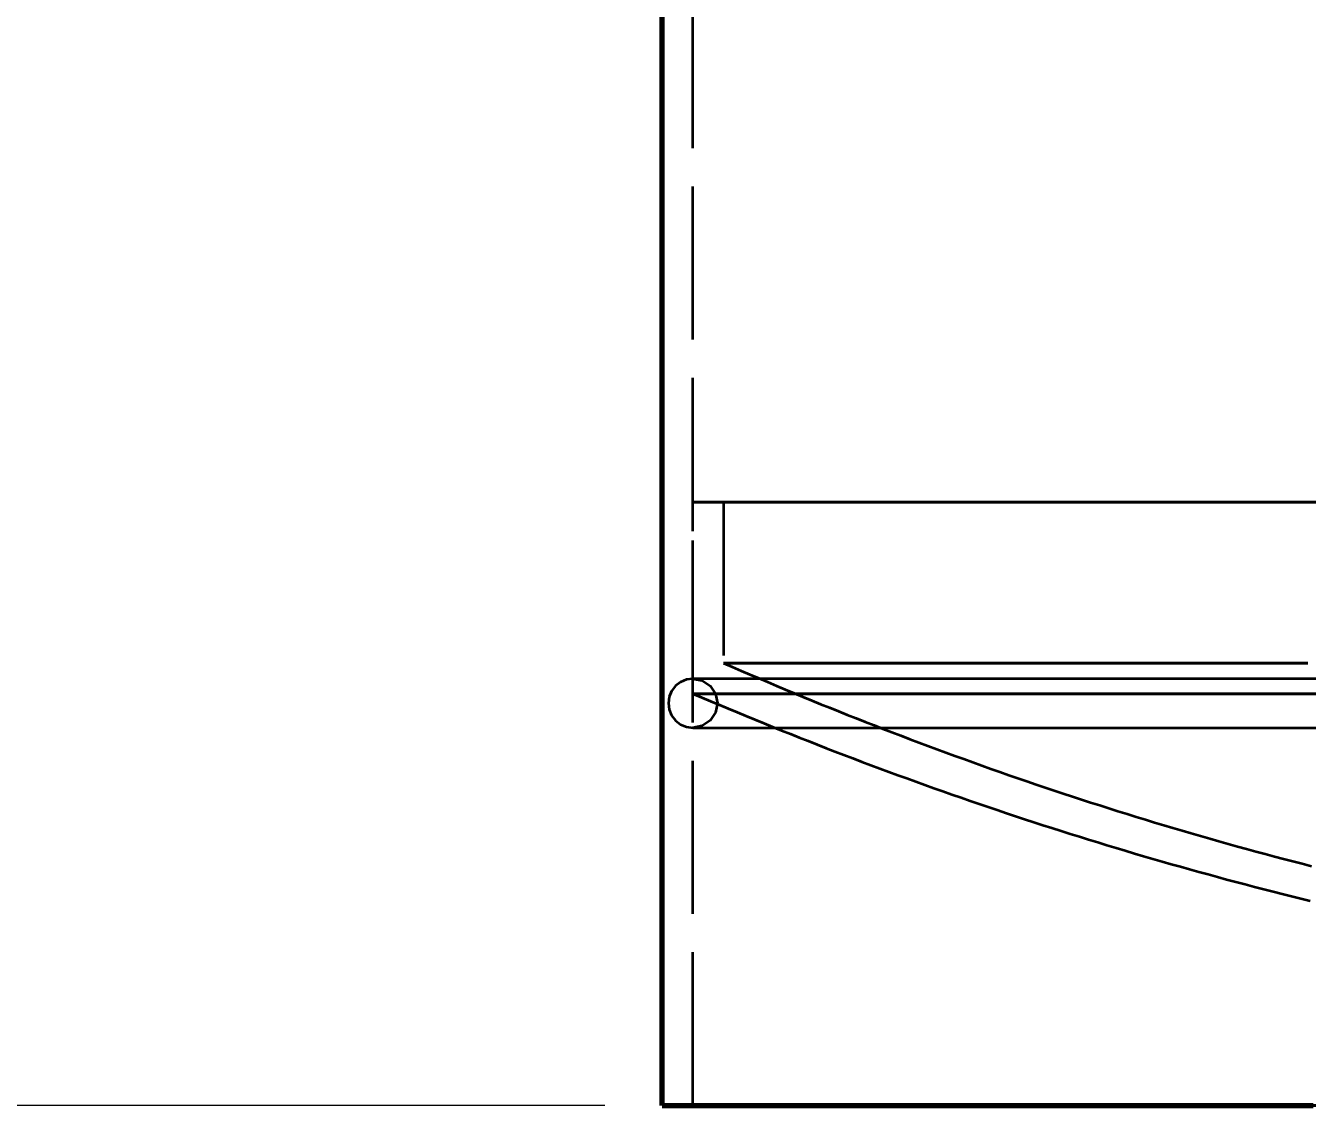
# Model space of a CAD drawing. Header units: millimetres. Extents: x 0 to 2382, y 0 to 420.
# Drawn here: x 104.29 to 137.77, y 153.47 to 181.67 of the extents above; entities that cross this region are included whole.
import ezdxf

# ---------------------------------------------------------------- set-up
doc = ezdxf.new("R2010")
doc.units = ezdxf.units.MM
doc.linetypes.add('IRAM-E-TRAZOS', pattern=[5, 4, -1])
for name, color, linetype, lineweight in [('01-VISIBLE', 7, 'CONTINUOUS', 70), ('02-OCULTA', 4, 'IRAM-E-TRAZOS', 35), ('04-COTA', 3, 'CONTINUOUS', 18)]:
    doc.layers.add(name, color=color, linetype=linetype, lineweight=lineweight)
doc.styles.add('ISO3098', font='isocpeur.ttf')
doc.dimstyles.new('FLAMA-IRAM', dxfattribs={"dimtxt": 3.5, "dimasz": 3.5, "dimexe": 2, "dimexo": 1.5, "dimgap": 1, "dimtad": 1, "dimdec": 1, "dimtxsty": 'ISO3098', "dimblk": 'IRAM_FLECHA', "dimblk1": 'IRAM_FLECHA', "dimblk2": 'IRAM_FLECHA', "dimcen": 2.5, "dimclrd": 256, "dimclre": 256, "dimclrt": 256, "dimazin": 3, "dimtfac": 1, "dimtmove": 0, "dimatfit": 3, "dimlwd": 18, "dimlwe": 18})

# ---------------------------------------------------------------- blocks, each defined once
blk = doc.blocks.new('IRAM_FLECHA')
blk.add_solid([(0, 0), (-1, 0.125), (-1, -0.125)])

msp = doc.modelspace()

# ---------------------------------------------------------------- linework, layer by layer
at = {"layer": '01-VISIBLE'}
msp.add_line((120.922, 153.471), (120.922, 182.437), dxfattribs=at)
msp.add_lwpolyline([(120.922, 153.471), (121.172, 153.471), (121.422, 153.471), (121.672, 153.471), (121.922, 153.471), (122.172, 153.471), (122.422, 153.471), (122.672, 153.471), (122.922, 153.471), (123.172, 153.471), (123.422, 153.471), (123.672, 153.471), (123.922, 153.471), (124.172, 153.471), (124.422, 153.471), (124.672, 153.471), (124.922, 153.471), (125.172, 153.471), (125.422, 153.471), (125.672, 153.471), (125.922, 153.471), (126.172, 153.471), (126.422, 153.471), (126.672, 153.471), (126.922, 153.471), (127.172, 153.471), (127.422, 153.471), (127.672, 153.471), (127.922, 153.471), (128.172, 153.471), (128.422, 153.471), (128.672, 153.471), (128.922, 153.471), (129.172, 153.471), (129.422, 153.471), (129.672, 153.471), (129.922, 153.471), (130.172, 153.471), (130.422, 153.471), (130.672, 153.471), (130.922, 153.471), (131.172, 153.471), (131.422, 153.471), (131.672, 153.471), (131.922, 153.471), (132.172, 153.471), (132.422, 153.471), (132.672, 153.471), (132.922, 153.471), (133.172, 153.471), (133.422, 153.471), (133.672, 153.471), (133.922, 153.471), (134.172, 153.471), (134.422, 153.471), (134.672, 153.471), (134.922, 153.471), (135.172, 153.471), (135.422, 153.471), (135.672, 153.471), (135.922, 153.471), (136.172, 153.471), (136.422, 153.471), (136.672, 153.471), (136.922, 153.471), (137.172, 153.471), (137.422, 153.471), (137.672, 153.471), (137.922, 153.471)], dxfattribs=at)
at = {"layer": '02-OCULTA'}
for p, q in [((121.722, 153.471), (121.722, 311.614)), ((121.722, 164.221), (121.722, 169.221)), ((122.522, 169.221), (122.522, 165.021))]:
    msp.add_line(p, q, dxfattribs=at)
for points in [[(138.004, 169.221), (137.754, 169.221), (137.503, 169.221), (137.253, 169.221), (137.002, 169.221), (136.752, 169.221), (136.501, 169.221), (136.251, 169.221), (136, 169.221), (135.75, 169.221), (135.499, 169.221), (135.249, 169.221), (134.998, 169.221), (134.748, 169.221), (134.497, 169.221), (134.247, 169.221), (133.996, 169.221), (133.746, 169.221), (133.495, 169.221), (133.245, 169.221), (132.994, 169.221), (132.744, 169.221), (132.493, 169.221), (132.243, 169.221), (131.992, 169.221), (131.742, 169.221), (131.491, 169.221), (131.241, 169.221), (130.99, 169.221), (130.74, 169.221), (130.489, 169.221), (130.239, 169.221), (129.988, 169.221), (129.738, 169.221), (129.487, 169.221), (129.237, 169.221), (128.986, 169.221), (128.736, 169.221), (128.485, 169.221), (128.235, 169.221), (127.984, 169.221), (127.734, 169.221), (127.483, 169.221), (127.233, 169.221), (126.982, 169.221), (126.732, 169.221), (126.481, 169.221), (126.231, 169.221), (125.98, 169.221), (125.73, 169.221), (125.479, 169.221), (125.229, 169.221), (124.978, 169.221), (124.728, 169.221), (124.477, 169.221), (124.227, 169.221), (123.976, 169.221), (123.726, 169.221), (123.475, 169.221), (123.225, 169.221), (122.974, 169.221), (122.724, 169.221), (122.473, 169.221), (122.223, 169.221), (121.972, 169.221), (121.722, 169.221)], [(121.722, 169.221), (121.972, 169.221), (122.223, 169.221), (122.473, 169.221), (122.724, 169.221), (122.974, 169.221), (123.225, 169.221), (123.475, 169.221), (123.726, 169.221), (123.976, 169.221), (124.227, 169.221), (124.477, 169.221), (124.728, 169.221), (124.978, 169.221), (125.229, 169.221), (125.479, 169.221), (125.73, 169.221), (125.98, 169.221), (126.231, 169.221), (126.481, 169.221), (126.732, 169.221), (126.982, 169.221), (127.233, 169.221), (127.483, 169.221), (127.734, 169.221), (127.984, 169.221), (128.235, 169.221), (128.485, 169.221), (128.736, 169.221), (128.986, 169.221), (129.237, 169.221), (129.487, 169.221), (129.738, 169.221), (129.988, 169.221), (130.239, 169.221), (130.489, 169.221), (130.74, 169.221), (130.99, 169.221), (131.241, 169.221), (131.491, 169.221), (131.742, 169.221), (131.992, 169.221), (132.243, 169.221), (132.493, 169.221), (132.744, 169.221), (132.994, 169.221), (133.245, 169.221), (133.495, 169.221), (133.746, 169.221), (133.996, 169.221), (134.247, 169.221), (134.497, 169.221), (134.748, 169.221), (134.998, 169.221), (135.249, 169.221), (135.499, 169.221), (135.75, 169.221), (136, 169.221), (136.251, 169.221), (136.501, 169.221), (136.752, 169.221), (137.002, 169.221), (137.253, 169.221), (137.503, 169.221), (137.754, 169.221), (138.004, 169.221)], [(137.782, 169.221), (137.532, 169.221), (137.282, 169.221), (137.032, 169.221), (136.781, 169.221), (136.531, 169.221), (136.281, 169.221), (136.031, 169.221), (135.781, 169.221), (135.531, 169.221), (135.28, 169.221), (135.03, 169.221), (134.78, 169.221), (134.53, 169.221), (134.28, 169.221), (134.03, 169.221), (133.779, 169.221), (133.529, 169.221), (133.279, 169.221), (133.029, 169.221), (132.779, 169.221), (132.528, 169.221), (132.278, 169.221), (132.028, 169.221), (131.778, 169.221), (131.528, 169.221), (131.278, 169.221), (131.027, 169.221), (130.777, 169.221), (130.527, 169.221), (130.277, 169.221), (130.027, 169.221), (129.777, 169.221), (129.526, 169.221), (129.276, 169.221), (129.026, 169.221), (128.776, 169.221), (128.526, 169.221), (128.276, 169.221), (128.025, 169.221), (127.775, 169.221), (127.525, 169.221), (127.275, 169.221), (127.025, 169.221), (126.775, 169.221), (126.524, 169.221), (126.274, 169.221), (126.024, 169.221), (125.774, 169.221), (125.524, 169.221), (125.274, 169.221), (125.023, 169.221), (124.773, 169.221), (124.523, 169.221), (124.273, 169.221), (124.023, 169.221), (123.773, 169.221), (123.522, 169.221), (123.272, 169.221), (123.022, 169.221), (122.772, 169.221), (122.522, 169.221)], [(122.522, 169.221), (122.772, 169.221), (123.022, 169.221), (123.272, 169.221), (123.522, 169.221), (123.773, 169.221), (124.023, 169.221), (124.273, 169.221), (124.523, 169.221), (124.773, 169.221), (125.023, 169.221), (125.274, 169.221), (125.524, 169.221), (125.774, 169.221), (126.024, 169.221), (126.274, 169.221), (126.524, 169.221), (126.775, 169.221), (127.025, 169.221), (127.275, 169.221), (127.525, 169.221), (127.775, 169.221), (128.025, 169.221), (128.276, 169.221), (128.526, 169.221), (128.776, 169.221), (129.026, 169.221), (129.276, 169.221), (129.526, 169.221), (129.777, 169.221), (130.027, 169.221), (130.277, 169.221), (130.527, 169.221), (130.777, 169.221), (131.027, 169.221), (131.278, 169.221), (131.528, 169.221), (131.778, 169.221), (132.028, 169.221), (132.278, 169.221), (132.528, 169.221), (132.779, 169.221), (133.029, 169.221), (133.279, 169.221), (133.529, 169.221), (133.779, 169.221), (134.03, 169.221), (134.28, 169.221), (134.53, 169.221), (134.78, 169.221), (135.03, 169.221), (135.28, 169.221), (135.531, 169.221), (135.781, 169.221), (136.031, 169.221), (136.281, 169.221), (136.531, 169.221), (136.781, 169.221), (137.032, 169.221), (137.282, 169.221), (137.532, 169.221), (137.782, 169.221)], [(137.782, 165.021), (137.532, 165.021), (137.282, 165.021), (137.032, 165.021), (136.781, 165.021), (136.531, 165.021), (136.281, 165.021), (136.031, 165.021), (135.781, 165.021), (135.531, 165.021), (135.28, 165.021), (135.03, 165.021), (134.78, 165.021), (134.53, 165.021), (134.28, 165.021), (134.03, 165.021), (133.779, 165.021), (133.529, 165.021), (133.279, 165.021), (133.029, 165.021), (132.779, 165.021), (132.528, 165.021), (132.278, 165.021), (132.028, 165.021), (131.778, 165.021), (131.528, 165.021), (131.278, 165.021), (131.027, 165.021), (130.777, 165.021), (130.527, 165.021), (130.277, 165.021), (130.027, 165.021), (129.777, 165.021), (129.526, 165.021), (129.276, 165.021), (129.026, 165.021), (128.776, 165.021), (128.526, 165.021), (128.276, 165.021), (128.025, 165.021), (127.775, 165.021), (127.525, 165.021), (127.275, 165.021), (127.025, 165.021), (126.775, 165.021), (126.524, 165.021), (126.274, 165.021), (126.024, 165.021), (125.774, 165.021), (125.524, 165.021), (125.274, 165.021), (125.023, 165.021), (124.773, 165.021), (124.523, 165.021), (124.273, 165.021), (124.023, 165.021), (123.773, 165.021), (123.522, 165.021), (123.272, 165.021), (123.022, 165.021), (122.772, 165.021), (122.522, 165.021)], [(122.522, 165.021), (122.772, 165.021), (123.022, 165.021), (123.272, 165.021), (123.522, 165.021), (123.773, 165.021), (124.023, 165.021), (124.273, 165.021), (124.523, 165.021), (124.773, 165.021), (125.023, 165.021), (125.274, 165.021), (125.524, 165.021), (125.774, 165.021), (126.024, 165.021), (126.274, 165.021), (126.524, 165.021), (126.775, 165.021), (127.025, 165.021), (127.275, 165.021), (127.525, 165.021), (127.775, 165.021), (128.025, 165.021), (128.276, 165.021), (128.526, 165.021), (128.776, 165.021), (129.026, 165.021), (129.276, 165.021), (129.526, 165.021), (129.777, 165.021), (130.027, 165.021), (130.277, 165.021), (130.527, 165.021), (130.777, 165.021), (131.027, 165.021), (131.278, 165.021), (131.528, 165.021), (131.778, 165.021), (132.028, 165.021), (132.278, 165.021), (132.528, 165.021), (132.779, 165.021), (133.029, 165.021), (133.279, 165.021), (133.529, 165.021), (133.779, 165.021), (134.03, 165.021), (134.28, 165.021), (134.53, 165.021), (134.78, 165.021), (135.03, 165.021), (135.28, 165.021), (135.531, 165.021), (135.781, 165.021), (136.031, 165.021), (136.281, 165.021), (136.531, 165.021), (136.781, 165.021), (137.032, 165.021), (137.282, 165.021), (137.532, 165.021), (137.782, 165.021)], [(122.522, 165.021), (122.751, 164.922), (122.981, 164.822), (123.211, 164.724), (123.441, 164.625), (123.671, 164.528), (123.902, 164.43), (124.132, 164.334), (124.364, 164.238), (124.595, 164.142), (124.826, 164.047), (125.058, 163.953), (125.29, 163.859), (125.522, 163.765), (125.754, 163.672), (125.987, 163.58), (126.22, 163.488), (126.453, 163.397), (126.686, 163.307), (126.92, 163.217), (127.153, 163.127), (127.387, 163.038), (127.621, 162.95), (127.856, 162.862), (128.09, 162.775), (128.325, 162.689), (128.56, 162.603), (128.795, 162.517), (129.03, 162.432), (129.266, 162.348), (129.502, 162.264), (129.738, 162.181), (129.974, 162.099), (130.211, 162.017), (130.447, 161.936), (130.684, 161.855), (130.921, 161.775), (131.158, 161.695), (131.396, 161.616), (131.633, 161.538), (131.871, 161.46), (132.109, 161.383), (132.348, 161.307), (132.586, 161.231), (132.825, 161.156), (133.063, 161.081), (133.303, 161.007), (133.542, 160.934), (133.781, 160.861), (134.021, 160.789), (134.261, 160.717), (134.5, 160.647), (134.741, 160.576), (134.981, 160.507), (135.222, 160.438), (135.462, 160.369), (135.703, 160.302), (135.944, 160.235), (136.185, 160.168), (136.427, 160.103), (136.668, 160.037), (136.91, 159.973), (137.152, 159.909), (137.394, 159.846), (137.637, 159.784), (137.879, 159.722)], [(121.722, 164.611), (121.556, 164.59), (121.402, 164.526), (121.269, 164.424), (121.167, 164.291), (121.103, 164.137), (121.082, 163.971)], [(138.004, 164.611), (137.754, 164.611), (137.503, 164.611), (137.253, 164.611), (137.002, 164.611), (136.752, 164.611), (136.501, 164.611), (136.251, 164.611), (136, 164.611), (135.75, 164.611), (135.499, 164.611), (135.249, 164.611), (134.998, 164.611), (134.748, 164.611), (134.497, 164.611), (134.247, 164.611), (133.996, 164.611), (133.746, 164.611), (133.495, 164.611), (133.245, 164.611), (132.994, 164.611), (132.744, 164.611), (132.493, 164.611), (132.243, 164.611), (131.992, 164.611), (131.742, 164.611), (131.491, 164.611), (131.241, 164.611), (130.99, 164.611), (130.74, 164.611), (130.489, 164.611), (130.239, 164.611), (129.988, 164.611), (129.738, 164.611), (129.487, 164.611), (129.237, 164.611), (128.986, 164.611), (128.736, 164.611), (128.485, 164.611), (128.235, 164.611), (127.984, 164.611), (127.734, 164.611), (127.483, 164.611), (127.233, 164.611), (126.982, 164.611), (126.732, 164.611), (126.481, 164.611), (126.231, 164.611), (125.98, 164.611), (125.73, 164.611), (125.479, 164.611), (125.229, 164.611), (124.978, 164.611), (124.728, 164.611), (124.477, 164.611), (124.227, 164.611), (123.976, 164.611), (123.726, 164.611), (123.475, 164.611), (123.225, 164.611), (122.974, 164.611), (122.724, 164.611), (122.473, 164.611), (122.223, 164.611), (121.972, 164.611), (121.722, 164.611)], [(138.004, 164.611), (137.754, 164.611), (137.503, 164.611), (137.253, 164.611), (137.002, 164.611), (136.752, 164.611), (136.501, 164.611), (136.251, 164.611), (136, 164.611), (135.75, 164.611), (135.499, 164.611), (135.249, 164.611), (134.998, 164.611), (134.748, 164.611), (134.497, 164.611), (134.247, 164.611), (133.996, 164.611), (133.746, 164.611), (133.495, 164.611), (133.245, 164.611), (132.994, 164.611), (132.744, 164.611), (132.493, 164.611), (132.243, 164.611), (131.992, 164.611), (131.742, 164.611), (131.491, 164.611), (131.241, 164.611), (130.99, 164.611), (130.74, 164.611), (130.489, 164.611), (130.239, 164.611), (129.988, 164.611), (129.738, 164.611), (129.487, 164.611), (129.237, 164.611), (128.986, 164.611), (128.736, 164.611), (128.485, 164.611), (128.235, 164.611), (127.984, 164.611), (127.734, 164.611), (127.483, 164.611), (127.233, 164.611), (126.982, 164.611), (126.732, 164.611), (126.481, 164.611), (126.231, 164.611), (125.98, 164.611), (125.73, 164.611), (125.479, 164.611), (125.229, 164.611), (124.978, 164.611), (124.728, 164.611), (124.477, 164.611), (124.227, 164.611), (123.976, 164.611), (123.726, 164.611), (123.475, 164.611), (123.225, 164.611), (122.974, 164.611), (122.724, 164.611), (122.473, 164.611), (122.223, 164.611), (121.972, 164.611), (121.722, 164.611)], [(121.722, 164.611), (121.967, 164.563), (122.174, 164.424), (122.313, 164.216), (122.362, 163.971), (122.313, 163.727), (122.174, 163.519), (121.967, 163.38), (121.722, 163.331)], [(138.004, 164.221), (137.754, 164.221), (137.503, 164.221), (137.253, 164.221), (137.002, 164.221), (136.752, 164.221), (136.501, 164.221), (136.251, 164.221), (136, 164.221), (135.75, 164.221), (135.499, 164.221), (135.249, 164.221), (134.998, 164.221), (134.748, 164.221), (134.497, 164.221), (134.247, 164.221), (133.996, 164.221), (133.746, 164.221), (133.495, 164.221), (133.245, 164.221), (132.994, 164.221), (132.744, 164.221), (132.493, 164.221), (132.243, 164.221), (131.992, 164.221), (131.742, 164.221), (131.491, 164.221), (131.241, 164.221), (130.99, 164.221), (130.74, 164.221), (130.489, 164.221), (130.239, 164.221), (129.988, 164.221), (129.738, 164.221), (129.487, 164.221), (129.237, 164.221), (128.986, 164.221), (128.736, 164.221), (128.485, 164.221), (128.235, 164.221), (127.984, 164.221), (127.734, 164.221), (127.483, 164.221), (127.233, 164.221), (126.982, 164.221), (126.732, 164.221), (126.481, 164.221), (126.231, 164.221), (125.98, 164.221), (125.73, 164.221), (125.479, 164.221), (125.229, 164.221), (124.978, 164.221), (124.728, 164.221), (124.477, 164.221), (124.227, 164.221), (123.976, 164.221), (123.726, 164.221), (123.475, 164.221), (123.225, 164.221), (122.974, 164.221), (122.724, 164.221), (122.473, 164.221), (122.223, 164.221), (121.972, 164.221), (121.722, 164.221)], [(121.722, 164.221), (121.972, 164.221), (122.223, 164.221), (122.473, 164.221), (122.724, 164.221), (122.974, 164.221), (123.225, 164.221), (123.475, 164.221), (123.726, 164.221), (123.976, 164.221), (124.227, 164.221), (124.477, 164.221), (124.728, 164.221), (124.978, 164.221), (125.229, 164.221), (125.479, 164.221), (125.73, 164.221), (125.98, 164.221), (126.231, 164.221), (126.481, 164.221), (126.732, 164.221), (126.982, 164.221), (127.233, 164.221), (127.483, 164.221), (127.734, 164.221), (127.984, 164.221), (128.235, 164.221), (128.485, 164.221), (128.736, 164.221), (128.986, 164.221), (129.237, 164.221), (129.487, 164.221), (129.738, 164.221), (129.988, 164.221), (130.239, 164.221), (130.489, 164.221), (130.74, 164.221), (130.99, 164.221), (131.241, 164.221), (131.491, 164.221), (131.742, 164.221), (131.992, 164.221), (132.243, 164.221), (132.493, 164.221), (132.744, 164.221), (132.994, 164.221), (133.245, 164.221), (133.495, 164.221), (133.746, 164.221), (133.996, 164.221), (134.247, 164.221), (134.497, 164.221), (134.748, 164.221), (134.998, 164.221), (135.249, 164.221), (135.499, 164.221), (135.75, 164.221), (136, 164.221), (136.251, 164.221), (136.501, 164.221), (136.752, 164.221), (137.002, 164.221), (137.253, 164.221), (137.503, 164.221), (137.754, 164.221), (138.004, 164.221)], [(121.722, 164.221), (121.952, 164.123), (122.183, 164.026), (122.413, 163.929), (122.644, 163.832), (122.876, 163.736), (123.107, 163.64), (123.339, 163.545), (123.571, 163.451), (123.803, 163.357), (124.035, 163.264), (124.268, 163.171), (124.5, 163.078), (124.733, 162.987), (124.966, 162.895), (125.2, 162.804), (125.433, 162.714), (125.667, 162.625), (125.901, 162.535), (126.135, 162.447), (126.37, 162.359), (126.604, 162.271), (126.839, 162.184), (127.074, 162.098), (127.309, 162.012), (127.545, 161.927), (127.78, 161.842), (128.016, 161.758), (128.252, 161.675), (128.489, 161.592), (128.725, 161.509), (128.962, 161.427), (129.198, 161.346), (129.435, 161.265), (129.673, 161.185), (129.91, 161.106), (130.148, 161.027), (130.385, 160.948), (130.623, 160.87), (130.862, 160.793), (131.1, 160.716), (131.339, 160.64), (131.577, 160.565), (131.816, 160.49), (132.055, 160.416), (132.295, 160.342), (132.534, 160.269), (132.774, 160.196), (133.014, 160.124), (133.254, 160.053), (133.494, 159.982), (133.734, 159.912), (133.975, 159.843), (134.215, 159.774), (134.456, 159.706), (134.697, 159.638), (134.939, 159.571), (135.18, 159.505), (135.422, 159.439), (135.664, 159.374), (135.905, 159.309), (136.148, 159.245), (136.39, 159.182), (136.632, 159.119), (136.875, 159.057), (137.118, 158.996), (137.36, 158.935), (137.603, 158.875), (137.847, 158.815)], [(121.082, 163.971), (121.103, 163.806), (121.167, 163.651), (121.269, 163.519), (121.402, 163.417), (121.556, 163.353), (121.722, 163.331)], [(121.722, 163.331), (121.972, 163.331), (122.223, 163.331), (122.473, 163.331), (122.724, 163.331), (122.974, 163.331), (123.225, 163.331), (123.475, 163.331), (123.726, 163.331), (123.976, 163.331), (124.227, 163.331), (124.477, 163.331), (124.728, 163.331), (124.978, 163.331), (125.229, 163.331), (125.479, 163.331), (125.73, 163.331), (125.98, 163.331), (126.231, 163.331), (126.481, 163.331), (126.732, 163.331), (126.982, 163.331), (127.233, 163.331), (127.483, 163.331), (127.734, 163.331), (127.984, 163.331), (128.235, 163.331), (128.485, 163.331), (128.736, 163.331), (128.986, 163.331), (129.237, 163.331), (129.487, 163.331), (129.738, 163.331), (129.988, 163.331), (130.239, 163.331), (130.489, 163.331), (130.74, 163.331), (130.99, 163.331), (131.241, 163.331), (131.491, 163.331), (131.742, 163.331), (131.992, 163.331), (132.243, 163.331), (132.493, 163.331), (132.744, 163.331), (132.994, 163.331), (133.245, 163.331), (133.495, 163.331), (133.746, 163.331), (133.996, 163.331), (134.247, 163.331), (134.497, 163.331), (134.748, 163.331), (134.998, 163.331), (135.249, 163.331), (135.499, 163.331), (135.75, 163.331), (136, 163.331), (136.251, 163.331), (136.501, 163.331), (136.752, 163.331), (137.002, 163.331), (137.253, 163.331), (137.503, 163.331), (137.754, 163.331), (138.004, 163.331)], [(121.722, 163.331), (121.972, 163.331), (122.223, 163.331), (122.473, 163.331), (122.724, 163.331), (122.974, 163.331), (123.225, 163.331), (123.475, 163.331), (123.726, 163.331), (123.976, 163.331), (124.227, 163.331), (124.477, 163.331), (124.728, 163.331), (124.978, 163.331), (125.229, 163.331), (125.479, 163.331), (125.73, 163.331), (125.98, 163.331), (126.231, 163.331), (126.481, 163.331), (126.732, 163.331), (126.982, 163.331), (127.233, 163.331), (127.483, 163.331), (127.734, 163.331), (127.984, 163.331), (128.235, 163.331), (128.485, 163.331), (128.736, 163.331), (128.986, 163.331), (129.237, 163.331), (129.487, 163.331), (129.738, 163.331), (129.988, 163.331), (130.239, 163.331), (130.489, 163.331), (130.74, 163.331), (130.99, 163.331), (131.241, 163.331), (131.491, 163.331), (131.742, 163.331), (131.992, 163.331), (132.243, 163.331), (132.493, 163.331), (132.744, 163.331), (132.994, 163.331), (133.245, 163.331), (133.495, 163.331), (133.746, 163.331), (133.996, 163.331), (134.247, 163.331), (134.497, 163.331), (134.748, 163.331), (134.998, 163.331), (135.249, 163.331), (135.499, 163.331), (135.75, 163.331), (136, 163.331), (136.251, 163.331), (136.501, 163.331), (136.752, 163.331), (137.002, 163.331), (137.253, 163.331), (137.503, 163.331), (137.754, 163.331), (138.004, 163.331)], [(137.922, 153.471), (137.672, 153.471), (137.422, 153.471), (137.172, 153.471), (136.922, 153.471), (136.672, 153.471), (136.422, 153.471), (136.172, 153.471), (135.922, 153.471), (135.672, 153.471), (135.422, 153.471), (135.172, 153.471), (134.922, 153.471), (134.672, 153.471), (134.422, 153.471), (134.172, 153.471), (133.922, 153.471), (133.672, 153.471), (133.422, 153.471), (133.172, 153.471), (132.922, 153.471), (132.672, 153.471), (132.422, 153.471), (132.172, 153.471), (131.922, 153.471), (131.672, 153.471), (131.422, 153.471), (131.172, 153.471), (130.922, 153.471), (130.672, 153.471), (130.422, 153.471), (130.172, 153.471), (129.922, 153.471), (129.672, 153.471), (129.422, 153.471), (129.172, 153.471), (128.922, 153.471), (128.672, 153.471), (128.422, 153.471), (128.172, 153.471), (127.922, 153.471), (127.672, 153.471), (127.422, 153.471), (127.172, 153.471), (126.922, 153.471), (126.672, 153.471), (126.422, 153.471), (126.172, 153.471), (125.922, 153.471), (125.672, 153.471), (125.422, 153.471), (125.172, 153.471), (124.922, 153.471), (124.672, 153.471), (124.422, 153.471), (124.172, 153.471), (123.922, 153.471), (123.672, 153.471), (123.422, 153.471), (123.172, 153.471), (122.922, 153.471), (122.672, 153.471), (122.422, 153.471), (122.172, 153.471), (121.922, 153.471), (121.672, 153.471), (121.422, 153.471), (121.172, 153.471), (120.922, 153.471)], [(138.004, 153.471), (137.754, 153.471), (137.503, 153.471), (137.253, 153.471), (137.002, 153.471), (136.752, 153.471), (136.501, 153.471), (136.251, 153.471), (136, 153.471), (135.75, 153.471), (135.499, 153.471), (135.249, 153.471), (134.998, 153.471), (134.748, 153.471), (134.497, 153.471), (134.247, 153.471), (133.996, 153.471), (133.746, 153.471), (133.495, 153.471), (133.245, 153.471), (132.994, 153.471), (132.744, 153.471), (132.493, 153.471), (132.243, 153.471), (131.992, 153.471), (131.742, 153.471), (131.491, 153.471), (131.241, 153.471), (130.99, 153.471), (130.74, 153.471), (130.489, 153.471), (130.239, 153.471), (129.988, 153.471), (129.738, 153.471), (129.487, 153.471), (129.237, 153.471), (128.986, 153.471), (128.736, 153.471), (128.485, 153.471), (128.235, 153.471), (127.984, 153.471), (127.734, 153.471), (127.483, 153.471), (127.233, 153.471), (126.982, 153.471), (126.732, 153.471), (126.481, 153.471), (126.231, 153.471), (125.98, 153.471), (125.73, 153.471), (125.479, 153.471), (125.229, 153.471), (124.978, 153.471), (124.728, 153.471), (124.477, 153.471), (124.227, 153.471), (123.976, 153.471), (123.726, 153.471), (123.475, 153.471), (123.225, 153.471), (122.974, 153.471), (122.724, 153.471), (122.473, 153.471), (122.223, 153.471), (121.972, 153.471), (121.722, 153.471)], [(121.722, 153.471), (121.972, 153.471), (122.223, 153.471), (122.473, 153.471), (122.724, 153.471), (122.974, 153.471), (123.225, 153.471), (123.475, 153.471), (123.726, 153.471), (123.976, 153.471), (124.227, 153.471), (124.477, 153.471), (124.728, 153.471), (124.978, 153.471), (125.229, 153.471), (125.479, 153.471), (125.73, 153.471), (125.98, 153.471), (126.231, 153.471), (126.481, 153.471), (126.732, 153.471), (126.982, 153.471), (127.233, 153.471), (127.483, 153.471), (127.734, 153.471), (127.984, 153.471), (128.235, 153.471), (128.485, 153.471), (128.736, 153.471), (128.986, 153.471), (129.237, 153.471), (129.487, 153.471), (129.738, 153.471), (129.988, 153.471), (130.239, 153.471), (130.489, 153.471), (130.74, 153.471), (130.99, 153.471), (131.241, 153.471), (131.491, 153.471), (131.742, 153.471), (131.992, 153.471), (132.243, 153.471), (132.493, 153.471), (132.744, 153.471), (132.994, 153.471), (133.245, 153.471), (133.495, 153.471), (133.746, 153.471), (133.996, 153.471), (134.247, 153.471), (134.497, 153.471), (134.748, 153.471), (134.998, 153.471), (135.249, 153.471), (135.499, 153.471), (135.75, 153.471), (136, 153.471), (136.251, 153.471), (136.501, 153.471), (136.752, 153.471), (137.002, 153.471), (137.253, 153.471), (137.503, 153.471), (137.754, 153.471), (138.004, 153.471)]]:
    msp.add_lwpolyline(points, dxfattribs=at)

# ---------------------------------------------------------------- dimensions: what is measured, and where the dimension line sits
at = {"layer": '04-COTA'}
for base, p1, p2 in [((83.947, 153.471), (105.947, 153.471), (105.947, 370.826)), ((94.947, 153.471), (120.922, 153.471), (156.172, 348.221))]:
    msp.add_linear_dim(base=base, p1=p1, p2=p2, angle=90, dimstyle='FLAMA-IRAM', override={"dimlfac": 2}, dxfattribs=at).render()

doc.saveas('drawing.dxf')
